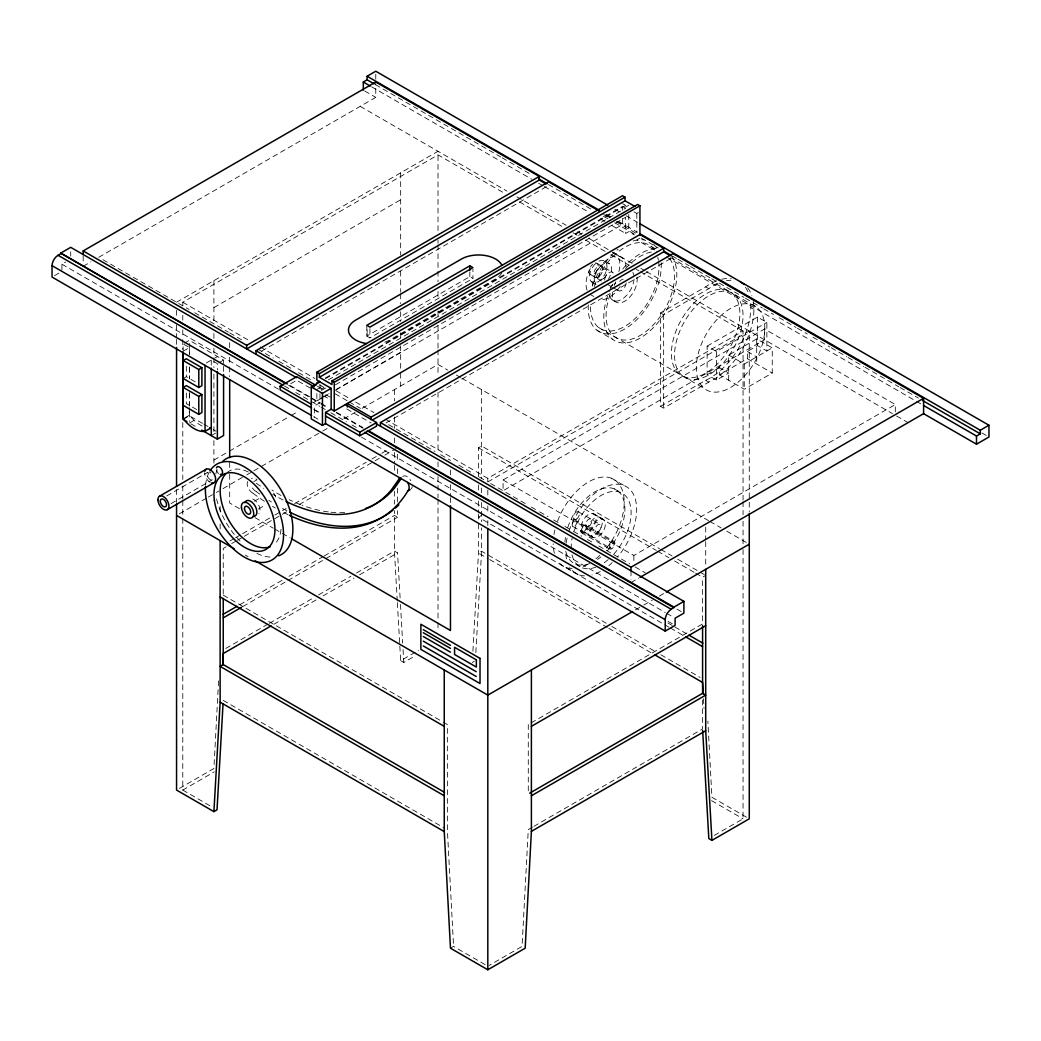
<?xml version="1.0" encoding="UTF-8"?>
<svg xmlns="http://www.w3.org/2000/svg" width="1041" height="1041" viewBox="0 0 1041 1041"><rect width="100%" height="100%" fill="white"/><g stroke="black" fill="none" stroke-linecap="round" stroke-linejoin="round"><path stroke-width="0.75" stroke-dasharray="5 3.75" d="M218.571 680.918L213.912 768.492L179.325 788.466M472.9 651.211L478.483 553.057L478.483 521.892M475.828 652.629L481.593 551.262L481.593 527.891M574.007 531.079L578.21 521.034A42.382 24.477 -60 0 1 625.719 496.036A42.382 24.477 -60 0 1 611.392 556.662M61.913 269.944L61.913 264.193L65.687 262.007M54.522 275.644L59.454 272.807M83.176 266.288L90.957 261.798M98.739 257.309L375.762 97.373L375.762 82.018M176.554 302.228L438.014 151.283L438.014 233.652M182.787 305.481L182.787 302.228L438.014 154.875L505.484 193.834M213.912 307.602L400.668 199.768M184.361 343.153L189.345 340.277L223.581 360.043L223.581 364.857M183.255 351.142L189.475 347.551L189.475 353.979M206.287 362.997L211.271 360.121L217.361 363.634L217.361 370.062M215.006 357.961L217.491 356.529M183.229 378.508L186.339 376.712L196.71 382.711M218.597 362.919L223.581 360.043M261.655 351.077L548.62 185.402M184.491 418.053L189.475 415.177A29.161 16.838 60 0 0 204.179 426.849M183.112 419.354L189.345 415.749L202.514 423.362M189.475 423.023L195.708 419.432M366.809 325.326L366.809 336.1L469.816 276.633L472.939 278.428L472.939 269.19M366.809 336.1L369.919 337.909L472.939 278.428M211.271 435.606L216.242 432.731M325.273 378.039L622.544 206.417L625.654 208.213L625.654 205.415L622.544 203.62M325.573 378.664L625.654 205.415M625.654 207.016L628.764 205.22M328.383 379.835L625.654 208.213M316.854 389.503L322.463 386.276M321.057 389.503L323.868 387.89M321.37 390.492L325.573 388.072M335.397 384.832L625.654 217.244L625.654 233.47L628.764 231.675L634.346 234.902M634.034 211.857L636.819 213.47L639.929 211.661M213.912 460.083L227.953 451.976M229.358 451.169L289.736 416.309M291.142 415.502L298.155 411.442M313.601 402.529L329.047 393.615M336.074 389.555L400.668 352.261M322.333 397.805L316.854 400.967L316.854 393.446M323.712 397.011L327.824 394.643L327.824 398.235L323.764 395.892M335.579 390.167L622.544 224.492L622.544 215.448M319.964 393.732L319.964 402.776L314.382 405.99L314.382 417.142M166.716 495.945L207.914 472.159A4.398 2.537 60 0 0 208.929 478.613A4.398 2.537 60 0 0 213.236 477.767M171.127 503.571L212.325 479.784M639.929 238.129L636.819 239.924L656.507 251.284M179.325 513.825L206.99 497.858M208.369 497.051L212.52 494.657M216.398 492.419L218.883 490.988M222.943 488.645L245.429 475.659M246.834 474.852L252.469 471.599M253.874 470.792L321.344 431.833M322.749 431.026L331.181 426.146M343.829 418.846L355.085 412.353M362.112 408.293L438.014 364.467L447.851 370.154M253.874 481.593L256.997 479.797A7.56 4.372 60 0 0 251.441 478.704M247.537 481.58A7.56 4.372 60 0 0 252.872 493.148L255.982 491.339A211.531 122.135 60 0 0 259.821 494.163M386.055 422.906L673.02 257.231M254.472 501.189L261.148 497.338M258.441 509.023L265.104 505.171M229.97 540.956L234.186 538.522M235.591 537.703L241.213 534.462M242.618 533.656L273.549 515.802M274.954 514.983L286.197 508.489M294.629 503.623L366.328 462.23M371.949 458.99L380.381 454.123M381.787 453.303L388.814 449.244M226.053 546.811L223.242 548.438L223.242 595.257M231.675 543.558L235.891 541.125M237.296 540.318L242.93 537.065M244.336 536.258L280.875 515.165M282.28 514.345L290.712 509.478M299.157 504.612L373.654 461.592M375.059 460.786L379.275 458.352M384.897 455.099L396.14 448.606M753.294 301.474A57.567 33.234 -60 0 1 708.778 382.099L663.651 408.15L660.541 406.354L660.541 312.912L705.668 286.848A57.567 33.234 -60 0 1 717.028 280.706M660.541 312.912L663.651 314.707L708.778 288.643A57.567 33.234 -60 0 1 720.138 282.501M478.483 476.856L478.483 447.799L481.593 446.003L659.474 548.698M239.807 604.704L283.386 579.538M289.008 576.298L322.749 556.818M324.154 556.011L394.435 515.425L397.545 517.221L397.545 510.767M242.93 606.5L286.496 581.333M287.902 580.527L324.454 559.42M325.859 558.614L397.545 517.221M707.125 346.119L757.523 317.024L766.866 322.411L766.866 350.999L757.523 345.599L747.36 351.481L747.36 358.664L719.344 374.838L719.344 367.642L728.687 373.042L716.468 380.095L707.125 374.695L707.125 346.119L716.468 351.507L766.866 322.411M385.196 419.094L487.813 478.34L743.053 330.986L743.053 500.096M487.813 481.944L749.273 330.986L749.273 500.565M764.536 329.008L764.536 339.795L503.076 490.753L503.076 479.966L764.536 329.008L895.325 404.52L895.325 413.771M728.687 380.225L728.687 355.072L756.69 338.898L772.253 347.876L772.253 373.042L744.25 389.217L719.344 374.838M225.754 648.478L267.927 624.132M269.333 623.325L312.912 598.172M318.533 594.918L350.856 576.259M356.49 573.005L394.435 551.092L397.545 552.888L400.108 598.015M273.848 624.314L317.427 599.148M323.048 595.907L353.979 578.054M359.6 574.801L397.545 552.888M707.125 374.695L719.344 367.642M660.541 406.354L705.668 380.303A57.567 33.234 -60 0 0 750.405 301.187M481.593 515.425L478.483 517.221L663.364 623.975M728.687 355.072L744.25 364.051L772.253 347.876M399.835 646.175L400.668 660.671L418.651 650.287M182.787 518.509L182.787 790.067L214.277 771.875M400.668 660.671L403.778 662.466L414.734 656.142M503.076 479.966L633.865 555.478L895.325 404.52M472.25 662.466L474.332 661.269M631.002 582.57L638.784 578.08M635.413 609.909L642.44 605.862M643.845 605.042L652.291 600.176M659.317 596.116L664.939 592.876M695.583 573.149L702.584 577.182L705.707 575.387M531.092 722.922L702.584 623.91L702.584 577.182M532.498 827.14L528.281 829.573L522.062 946.412L489.192 965.384M533.903 826.333L702.584 728.947L702.584 699.812M450.467 948.208L453.577 946.412L487.813 966.178M714.295 835.416L743.053 818.812L743.053 547.254M614.854 209.267L619.07 211.7M626.096 215.76L637.352 222.254M606.2 214.264L611.822 217.517M618.848 221.577L637.131 232.13M605.797 214.823L609.987 217.244M616.962 221.265L625.654 226.287M603.598 214.537L610.625 218.597M616.259 221.837L637.352 234.017M981.923 432.952L987.545 436.205M375.554 84.698L500.721 156.957M502.126 157.777L531.652 174.823M548.529 184.569L593.539 210.555M603.39 216.229L607.606 218.675M614.632 222.735L634.32 234.095M641.36 238.155L658.237 247.901M672.291 256.021L676.52 258.454M677.925 259.274L689.168 265.767M690.573 266.574L710.274 277.947M711.68 278.754L744.029 297.427M745.434 298.246L762.311 307.993M763.717 308.8L773.554 314.486M779.188 317.726L796.066 327.473M797.471 328.292L807.309 333.966M812.93 337.219L829.807 346.965M831.225 347.772L846.684 356.699M848.09 357.518L863.562 366.445M864.967 367.265L898.721 386.745M900.127 387.564L918.409 398.117M650.794 246.144L657.274 249.892M670.521 257.543L731.719 292.872A48.42 27.951 -60 0 1 711.888 368.852A48.42 27.951 -60 0 1 673.397 338.989A48.42 27.951 -60 0 1 731.719 292.872M734.829 294.668A48.42 27.951 -60 0 1 715.011 370.661A48.42 27.951 -60 0 1 676.52 340.784A48.42 27.951 -60 0 1 734.829 294.668L756.625 307.251A48.42 27.951 -60 0 1 736.794 383.231A48.42 27.951 -60 0 1 698.303 353.367A48.42 27.951 -60 0 1 756.625 307.251M371.611 86.806L531.587 179.169M538.613 183.216L542.816 185.649M544.222 186.469L589.154 212.403M600.384 218.883L604.587 221.317M611.614 225.363L625.654 233.47M666.344 256.971L915.156 400.616M916.561 401.423L920.778 403.856M750.808 307.511L753.918 309.307M705.668 286.848L708.778 288.643M364.701 90.983L375.762 97.373M360.199 106.351L507.032 191.128M516.883 196.814L566.187 225.272M577.456 231.779L581.672 234.225M588.712 238.285L611.249 251.297M612.655 252.104L632.381 263.49M640.827 268.37L645.056 270.816M646.461 271.623L892.514 413.68M896.6 416.036L908.025 422.633M615.817 254.173L622.05 257.765M519.55 201.941L563.129 227.107M572.966 232.781L577.182 235.214M585.615 240.094L605.289 251.454M610.911 254.694L629.193 265.247M636.22 269.307L639.031 270.933M640.436 271.74L743.053 330.986M604.912 261.213L609.584 263.907A12.323 7.118 -60 0 1 608.608 278.663M597.118 263.412L612.681 272.391M747.36 351.481L756.69 356.868M747.36 358.664L772.253 373.042M590.117 274.343L601.594 280.979M607.059 284.128L611.21 286.522M612.602 287.329L618.133 290.517M591.652 281.929L596.324 284.635A12.323 7.118 -60 0 1 597.3 269.879A12.323 7.118 -60 0 1 609.584 263.907M612.16 299.847L615.283 301.643M590.091 294.369L593.825 296.529M705.668 380.303L708.778 382.099M598.692 327.551L679.617 374.266M682.74 376.074L704.523 388.644M596.974 330.244L612.537 339.223M456.283 375.02L460.512 377.454M461.918 378.273L708.518 520.643M709.923 521.45L721.166 527.943M726.787 531.196L746.462 542.556M611.548 478.287L624.001 485.47M614.216 488.828L620.436 492.419M660.879 549.518L672.083 555.985M677.691 559.212L698.693 571.34M700.099 572.16L704.302 574.58M593.448 513.603L602.791 518.991M478.483 447.799L656.364 550.494M657.769 551.314L668.973 557.781M674.581 561.008L694.191 572.329M578.262 511.756L600.045 524.339M586.005 525.171A4.411 2.55 -60 0 1 584.6 532.003A4.411 2.55 -60 0 1 580.787 529.804A4.411 2.55 -60 0 1 586.005 525.171L614.008 541.346A4.411 2.55 -60 0 1 612.615 548.178A4.411 2.55 -60 0 1 608.79 545.978A4.411 2.55 -60 0 1 614.008 541.346M574.255 519.576L613.461 542.309A3.305 1.913 -60 0 1 612.407 547.423A3.305 1.913 -60 0 1 609.558 545.77A3.305 1.913 -60 0 1 613.461 542.309M583.962 532.107L593.305 537.494M572.81 526.46L610.156 548.021M182.787 302.228L250.256 341.188M260.094 346.874L314.916 378.521M335.996 390.7L350.062 398.807M355.684 402.06L373.953 412.6M581.594 532.81L609.597 548.984M102.903 259.716L189.137 309.502M194.732 312.729L228.278 332.092M229.684 332.899L243.737 341.019M257.804 349.138L273.276 358.078M278.897 361.318L291.558 368.631M298.585 372.691L311.246 379.991M319.678 384.871L326.718 388.931M335.15 393.797L347.811 401.11M349.216 401.917L360.459 408.41M388.592 424.65L434.995 451.443M440.616 454.696L450.467 460.369M458.769 465.171L473.98 473.954M479.511 477.142L486.433 481.137M490.597 483.545L525.575 503.74M531.209 506.993L538.236 511.053M539.641 511.86L548.087 516.726M553.708 519.98L559.329 523.233M564.964 526.473L571.99 530.533M573.396 531.352L581.828 536.219M587.462 539.472L593.084 542.712M598.705 545.965L629.649 563.819M635.14 566.994L645.29 572.849M317.401 386.159L324.376 390.193M325.768 394.591L329.945 397.011M346.783 408.944L371.143 423.01M310.231 388.085L296.698 380.264L288.838 384.806L309.802 396.894M311.194 397.701L319.964 402.776M320.979 403.348L327.967 407.382M336.347 412.223L362.906 427.552M676.949 609.102L682.519 612.316M288.578 385.261L309.671 397.441M311.077 398.261L319.522 403.127M320.927 403.934L327.954 407.994M336.399 412.874L363.114 428.293M284.492 386.003L290.114 389.256M295.735 392.496L309.802 400.616M311.207 401.423L319.652 406.302M321.057 407.109L325.273 409.542M330.895 412.796L346.367 421.722M352.001 424.975L359.028 429.035M314.382 409.581L319.977 412.809M61.913 264.193L278.507 389.23M313.666 409.529L320.693 413.589M361.474 437.142L665.264 612.524M666.669 613.344L672.291 616.584M575.66 564.079L581.88 567.67M313.666 416.725L319.977 420.369M668.075 621.334L672.291 623.78M667.88 622.986L673.488 626.214M674.88 627.02L686.097 633.488M188.2 346.809L183.112 343.868L183.112 350.296M565.875 567.423L578.315 574.619M664.77 624.782L668.973 627.202M670.378 628.009L682.974 635.296M606.252 623.234L481.593 551.262L478.483 553.057L488.281 558.718M611.861 626.474L655.27 651.536M660.879 654.776L700.099 677.418M489.686 559.538L607.345 627.463M608.738 628.27L652.16 653.332M196.71 409.581L186.339 403.583L186.339 391.611M203.867 424.142L207.953 426.498M213.405 429.647L216.125 431.221M190.841 423.804L197.647 427.734M239.521 508.698L229.684 503.011L229.684 472.237M254.993 517.624L273.276 528.19M274.681 528.997L290.153 537.924M746.514 817.224L711.927 797.25L707.867 721.14M711.55 800.633L743.053 818.812M245.338 555.139L248.148 556.753M223.242 595.153L441.748 721.309M443.154 722.116L447.357 724.549L447.357 829.781L453.577 946.412M223.242 700.398L444.546 828.168M182.787 790.067L211.544 806.671M256.359 483.297L263.802 488.424M400.486 604.457L402.672 643.13M403.049 649.584L403.778 662.466M397.272 601.047L394.435 551.092L394.435 510.584M397.363 602.661L399.744 644.561M703.456 698.641L703.976 708.361M757.523 317.024L757.523 345.599M756.69 338.898L756.69 364.051M749.273 502.191L749.273 511.873M744.25 364.051L744.25 389.217M743.053 501.723L743.053 514.735M743.053 521.242L743.053 545.627M716.468 351.507L716.468 380.095M705.707 527.071L705.707 539.954M705.707 541.567L705.707 565.731M663.651 314.707L663.651 408.15M636.819 213.47L636.819 232.729M633.865 555.478L633.865 561.646M631.002 570.819L631.002 579.629M628.764 214.55L628.764 231.675M622.544 206.417L622.544 210.386M528.281 724.549L528.281 793.971M487.813 478.34L487.813 481.593M487.813 490.012L487.813 497.858M487.813 505.991L487.813 514.241M487.813 520.617L487.813 525.549M481.593 389.633L481.593 478.287M481.593 487.982L481.593 492.822M481.593 502.517L481.593 521.658M478.483 484.937L478.483 491.391M478.483 501.072L478.483 512.38M478.483 513.994L478.483 520.344M469.816 272.013L469.816 276.633M450.467 470.09L450.467 474.956M450.467 484.677L450.467 496.01M450.467 497.637L450.467 504.117M438.014 240.107L438.014 243.334M438.014 244.96L438.014 281.708M438.014 291.467L438.014 299.873M438.014 310.986L438.014 317.635M438.014 325.612L438.014 348.384M438.014 349.932L438.014 376.022M438.014 392.288L438.014 452.445M438.014 461.983L438.014 468.71M438.014 476.596L438.014 497.728M438.014 499.355L438.014 621.23M438.014 622.856L438.014 631.314M400.668 172.845L400.668 254.928M400.668 271.154L400.668 292.235M400.668 293.861L400.668 303.595M400.668 311.714L400.668 321.448M400.668 332.795L400.668 337.661M400.668 345.781L400.668 371.559M400.668 373.172L400.668 386.042M397.545 454.253L397.545 462.334M397.545 468.788L397.545 473.629M397.545 488.164L397.545 502.699M394.435 389.633L394.435 400.902M394.435 417.012L394.435 428.28M394.435 437.949L394.435 442.776M394.435 452.458L394.435 463.765M394.435 465.379L394.435 471.833M394.435 491.209L394.435 504.13M375.762 74.171L375.762 80.053M369.919 328.657L369.919 337.909M367.109 329.776L367.109 335.931M319.964 384.702L319.964 388.657M229.684 342.619L229.684 349.099M229.684 357.206L229.684 365.3M229.684 366.926L229.684 376.647M229.684 462.516L229.684 470.61M223.581 366.471L223.581 372.886M220.132 506.368L220.132 514.423M220.132 524.091L220.132 528.919M213.912 280.667L213.912 323.816M213.912 333.549L213.912 338.416M213.912 348.149L213.912 356.269M213.912 357.883L213.912 367.616M213.912 374.109L213.912 434.136M213.912 440.616L213.912 463.31M211.271 360.121L211.271 366.562M189.475 366.861L189.475 378.143M189.475 392.626L189.475 405.509M189.475 411.95L189.475 421.449M189.345 343.491L189.345 354.734M189.345 367.577L189.345 378.82M189.345 393.277L189.345 406.12M189.345 407.721L189.345 415.749M186.339 366.237L186.339 376.712M182.787 315.241L182.787 320.121M182.787 329.88L182.787 338.013M182.787 339.639L182.787 349.386M182.787 422.568L182.787 479.472M182.787 485.978L182.787 498.99M182.787 500.617L182.787 516.883M176.554 310.309L176.554 316.763M176.554 324.844L176.554 337.765M176.554 339.379L176.554 345.846M176.554 489.582L176.554 502.504M83.176 256.008L83.176 263.347M70.723 251.753L70.723 256.164M252.768 498.99A8.77 5.062 60 0 1 259.053 505.887A8.77 5.062 60 0 1 258.845 513.72M745.421 287.264A57.567 33.234 -60 0 1 748.739 293.939M721.764 279.248A57.567 33.234 -60 0 1 731.159 278.637M747.698 287.941A57.567 33.234 -60 0 1 751.849 295.735M726.449 280.719A57.567 33.234 -60 0 1 730.951 280.263M636.975 277.179A17.593 10.163 -60 0 1 623.754 301.734A17.593 10.163 -60 0 1 613.019 288.812M614.489 284.622A17.593 10.163 -60 0 1 615.869 281.89M632.863 272.391A17.593 10.163 -60 0 1 633.865 275.384M634.034 279.027A17.593 10.163 -60 0 1 620.644 299.938A17.593 10.163 -60 0 1 609.232 291.077M669.506 258.337A48.42 27.951 -60 0 1 662.636 312.912A48.42 27.951 -60 0 1 618.276 338.819A48.42 27.951 -60 0 1 610.898 292.573M614.138 285.455A48.42 27.951 -60 0 1 615.647 282.658M625.576 268.643A48.42 27.951 -60 0 1 651.757 251.961M653.709 244.466A51.634 29.812 -60 0 1 656.845 248.239M661.152 262.853A51.634 29.812 -60 0 1 624.587 329.086A51.634 29.812 -60 0 1 588.347 304.532M592.472 285.781A51.634 29.812 -60 0 1 618.107 249.228M633.019 241.018A51.634 29.812 -60 0 1 644.119 239.937M626.214 282.827A6.506 3.761 -60 0 1 621.867 290.218A6.506 3.761 -60 0 1 617.105 288.63M619.655 281.395A6.506 3.761 -60 0 1 623.169 279.157M205.558 485.262A55.264 31.907 60 0 1 209.176 472.263M269.996 557.065A55.264 31.907 60 0 1 256.45 553.2M240.107 541.021A55.264 31.907 60 0 1 215.955 496.102M215.877 473.798A55.264 31.907 60 0 1 217.179 469.725M273.549 493.135A4.398 2.537 60 0 1 275.54 497.038M671.445 255.852A51.634 29.812 -60 0 1 664.314 313.731A51.634 29.812 -60 0 1 617.222 341.825A51.634 29.812 -60 0 1 608.543 293.38M610.234 289.307A51.634 29.812 -60 0 1 612.837 283.933M622.726 269.033A51.634 29.812 -60 0 1 656.897 248.708M592.316 286.054A23.917 13.806 -60 0 1 609.414 258.207A23.917 13.806 -60 0 1 626.07 267.108M620.15 286.379A23.917 13.806 -60 0 1 599.59 299.483M612.537 252.651A23.917 13.806 -60 0 1 618.888 271.597M613.071 284.076A23.917 13.806 -60 0 1 610.221 287.706M587.111 290.257A23.917 13.806 -60 0 1 591.978 265.754M598.978 261.148A12.323 7.118 -60 0 1 605.862 272.156A12.323 7.118 -60 0 1 591.184 281.512A12.323 7.118 -60 0 1 596.701 262.592M594.242 286.496A48.42 27.951 -60 0 1 625.212 247.042A48.42 27.951 -60 0 1 655.648 252M657.743 257.257A48.42 27.951 -60 0 1 658.406 260.224M658.615 261.551A48.42 27.951 -60 0 1 626.513 325.312A48.42 27.951 -60 0 1 590.533 304.948M595.153 262.983A6.506 3.761 -60 0 1 597.17 270.218A6.506 3.761 -60 0 1 589.648 273.861A6.506 3.761 -60 0 1 592.784 264.141M604.6 280.094A6.506 3.761 -60 0 1 608.946 272.703A6.506 3.761 -60 0 1 613.696 274.29M384.806 342.138A24.216 13.975 0 0 0 389.828 339.926L495.646 278.819A24.216 13.975 0 0 0 501.918 272.56M288.006 514.657A211.531 122.135 60 0 1 283.79 512.575M275.344 508.008A211.531 122.135 60 0 1 272.521 506.355M264.427 501.281A211.531 122.135 60 0 1 252.872 493.148M283.165 500.031A196.593 113.495 60 0 1 272.69 494.241M227.068 472.562A43.097 24.88 60 0 1 248.279 471.976M281.005 529.322A43.097 24.88 60 0 1 275.488 543.194M557.586 521.086A50.202 28.992 -60 0 1 614.099 479.537A50.202 28.992 -60 0 1 605.081 549.778M599.733 555.452A50.202 28.992 -60 0 1 595.231 559.394M587.801 564.352A50.202 28.992 -60 0 1 582.518 566.798M572.029 568.672A50.202 28.992 -60 0 1 557.95 561.086M554.411 553.252A50.202 28.992 -60 0 1 553.213 543.844M553.968 534.462A50.202 28.992 -60 0 1 554.853 530.051M568.998 531.261A50.202 28.992 -60 0 1 625.719 486.264A50.202 28.992 -60 0 1 617.534 556.961M612.186 562.634A50.202 28.992 -60 0 1 608.816 565.653M600.254 571.548A50.202 28.992 -60 0 1 591.952 574.944M584.482 575.855A50.202 28.992 -60 0 1 569.661 567.137M566.486 558.9A50.202 28.992 -60 0 1 565.653 551.04M566.2 543.077A50.202 28.992 -60 0 1 567.306 537.234M402.685 476.479A7.56 4.372 60 0 1 410.831 480.695M412.249 486.446A7.56 4.372 60 0 1 411.065 488.997M286.9 510.78A211.531 122.135 60 0 1 279.86 507.006M271.402 501.97A211.531 122.135 60 0 1 268.825 500.318M255.982 491.339A7.56 4.372 60 0 1 250.868 485.106M344.662 512.575A196.593 113.495 60 0 1 329.828 512.094M328.344 511.925A196.593 113.495 60 0 1 302.007 505.197M300.589 504.651A196.593 113.495 60 0 1 289.151 499.667M281.044 495.464A196.593 113.495 60 0 1 271.87 490.051M567.774 527.475A42.382 24.477 -60 0 1 617.04 490.324A42.382 24.477 -60 0 1 605.159 553.07M600.852 556.961A42.382 24.477 -60 0 1 597.521 559.433M589.713 563.545A42.382 24.477 -60 0 1 565.51 550.012M564.99 542.205A42.382 24.477 -60 0 1 565.419 537.455M608.178 559.642A42.382 24.477 -60 0 1 603.754 563.025M595.933 567.137A42.382 24.477 -60 0 1 571.73 553.604M571.21 548.828A42.382 24.477 -60 0 1 572.121 538.262M218.649 473.59A4.398 2.537 60 0 1 216.45 469.777M210.126 472.38A4.398 2.537 60 0 1 210.92 472.965M210.126 482.334A7.794 4.502 60 0 1 204.609 472.796M575.061 525.861A3.305 1.913 -60 0 0 576.102 520.747A3.305 1.913 -60 0 0 572.199 524.209A3.305 1.913 -60 0 0 575.061 525.861M603.689 278.441A5.726 3.305 -60 0 0 606.031 269.463A5.726 3.305 -60 0 0 599.135 274.915A5.726 3.305 -60 0 0 603.689 278.441M599.122 276.32A6.506 3.761 -60 0 0 601.789 266.106A6.506 3.761 -60 0 0 593.956 272.3A6.506 3.761 -60 0 0 599.122 276.32M576.532 519.095A4.398 2.537 -60 0 0 578.809 512.133A4.398 2.537 -60 0 0 573.435 515.776A4.398 2.537 -60 0 0 576.532 519.095M584.404 531.248A3.305 1.913 -60 0 0 585.445 526.134A3.305 1.913 -60 0 0 581.542 529.596A3.305 1.913 -60 0 0 584.404 531.248M589.349 530.962A10.423 6.012 -60 0 0 594.749 514.488A10.423 6.012 -60 0 0 582.036 523.102A10.423 6.012 -60 0 0 589.349 530.962M588.972 526.278A4.398 2.537 -60 0 0 591.262 519.316A4.398 2.537 -60 0 0 585.888 522.959A4.398 2.537 -60 0 0 588.972 526.278M598.315 531.665A4.398 2.537 -60 0 0 600.592 524.716A4.398 2.537 -60 0 0 595.231 528.347A4.398 2.537 -60 0 0 598.315 531.665M598.679 536.349A10.423 6.012 -60 0 0 604.079 519.888A10.423 6.012 -60 0 0 591.366 528.503A10.423 6.012 -60 0 0 598.679 536.349M595.569 534.553A10.423 6.012 -60 0 0 600.969 518.08A10.423 6.012 -60 0 0 588.256 526.707A10.423 6.012 -60 0 0 595.569 534.553"/><path stroke-width="1.5" d="M222.644 664.874L223.242 653.527L271.037 625.927M531.391 669.975L531.391 831.369L525.171 948.208L487.813 969.77L450.467 948.208L444.247 831.577L444.247 669.975M176.554 504.117L176.554 790.067L213.912 811.629L220.132 702.194L220.132 540.578M223.06 703.612L217.022 809.833L213.912 811.629M400.668 477.663A7.56 4.372 60 0 0 398.82 479.394L391.312 489.986A196.593 113.495 60 0 1 286.041 501.463M400.993 478.925L394.422 488.19A196.593 113.495 60 0 1 365.586 508.463M285.768 383.635L60.742 253.106L70.723 247.342L296.477 377.675M374.135 83.879L367.109 79.819L367.109 76.227L375.762 71.23L607.814 205.207M376.426 423.843L683.911 601.36L683.911 613.123L675.102 618.211L675.102 625.394L665.238 631.093L52.05 277.075L52.05 265.676A8.497 4.906 -60 0 1 58.062 255.279L60.742 253.731M363.309 90.177L363.309 82.018L367.109 79.819M83.176 254.538L83.176 250.933L375.762 82.018L539.277 176.423L539.277 180.015L246.691 348.943L246.691 345.339L539.277 176.423M201.902 367.733L186.339 358.742L183.229 360.537L198.792 369.529L201.902 367.733L201.902 385.704L198.792 387.499L183.229 378.508M256.034 354.33L256.034 350.739L548.62 181.811L598.822 210.803M201.902 394.604L186.339 385.612L183.229 387.408L198.792 396.4L201.902 394.604L201.902 412.574L198.792 414.37L183.229 405.378M469.816 265.845L366.809 325.326L369.919 327.121L472.939 267.641L469.816 265.845L469.816 270.465M311.649 408.007L280.146 389.815L280.146 386.224L296.698 376.673L314.291 386.823M183.255 352.743L183.255 418.768A29.161 16.838 60 0 0 205.038 431.351L211.271 427.76A29.161 16.838 60 0 1 209.592 427.864M665.238 631.093L665.238 619.707L325.56 423.596L325.56 412.444L331.142 409.217L331.142 388.345L316.854 380.108L316.854 372.223L622.544 195.734L625.042 197.178L625.042 200.783L319.366 377.258L319.366 373.667L625.042 197.178M201.733 430.102L217.361 439.12L223.581 435.528L223.581 374.5M316.854 382.893L319.665 381.279M325.56 423.596L322.45 425.392L311.272 418.937L311.272 386.914L319.964 381.904M319.366 377.258L331.975 384.545L331.975 380.954L637.665 204.465L639.929 205.78L639.929 235.019M331.975 380.954L334.252 382.268L639.929 205.78M311.272 386.914L322.45 393.368L331.142 388.345M159.533 496.18L206.222 469.218M331.142 409.217L334.252 411.013L639.929 234.537L663.677 248.239L663.677 251.831L372.496 419.952M167.328 509.687L214.017 482.725M347.343 407.044L347.343 403.453L371.09 417.168L663.677 248.239M325.56 412.444L359.796 432.21L376.556 422.542L376.556 426.133L359.796 435.802L325.56 416.036M380.433 426.146L380.433 422.555L673.02 253.64L923.588 398.3L923.588 413.654L640.072 577.339M398.82 479.394L400.902 478.196M289.411 515.308A211.531 122.135 60 0 0 407.955 490.792L410.024 489.595M222.943 614.437L236.997 606.317M223.242 617.86L241.512 607.306M444.546 792.357L223.242 664.587L220.132 666.383L444.247 795.766M380.433 422.555L631.002 567.215L923.588 398.3M632.603 611.535L487.813 695.128L255.149 560.8M666.344 592.056L749.273 544.183M368.488 430.779L673.93 607.124L683.911 601.36M639.955 233.757L980.297 430.245L988.95 425.249L988.95 437.012L976.497 444.195L923.588 413.654M665.238 619.707A8.497 4.906 -60 0 1 671.25 609.297L673.93 607.124M923.588 405.483L976.497 436.036L980.297 433.837L980.297 430.245M531.391 726.345L705.707 625.706M529.687 793.164L702.584 693.332L705.707 695.128L531.391 795.766M531.391 831.369L705.707 730.743L705.707 569.336M702.675 730.561L708.817 838.578L711.927 840.386L749.273 818.812L749.273 513.486M625.042 200.783L634.854 206.443M640.163 223.88L988.95 425.249M367.109 76.227L599.161 210.204M538.691 178.883L547.124 183.75M663.859 251.154L670.885 255.214M922.638 400.551L980.297 433.837M539.277 180.015L545.952 183.867M663.677 251.831L670.352 255.683M363.309 82.018L370.232 86.013M316.854 372.223L319.366 373.667M83.176 250.933L246.691 345.339M256.034 350.739L316.009 385.365M345.43 404.572L376.556 422.542M60.742 253.106L287.433 383.986M367.33 430.74L673.93 607.749M58.062 255.279L283.087 385.196M364.649 432.288L671.25 609.297M280.146 386.224L311.649 404.415M52.05 265.676L311.584 415.528M688.895 635.114L702.896 643.195M685.785 636.91L702.584 646.617M654.971 654.958L702.584 682.454L703.195 693.787M186.938 421.553L183.112 419.354L183.112 351.897M291.558 538.744L450.467 630.482L450.467 505.731M423.31 629.675L450.467 645.355M423.31 632.707L450.467 648.387M423.31 636.519L450.467 652.187M423.31 641.152L476.231 671.705M423.31 645.954L476.231 676.507M176.554 515.425L234.134 548.672M220.132 596.948L444.247 726.345M220.132 702.194L444.247 831.577M705.707 730.743L711.927 840.386M976.497 436.036L976.497 444.195M702.584 625.524L702.584 693.332M631.002 567.215L631.002 570.819M487.813 528.776L487.813 969.77M371.09 417.168L371.09 419.562M359.796 432.21L359.796 435.802M334.252 382.268L334.252 411.013M322.45 393.368L322.45 425.392M229.684 379.887L229.684 457.65M223.242 598.38L223.242 664.587M217.361 371.663L217.361 439.12M211.271 368.176L211.271 435.606M205.038 365.326L205.038 431.351M198.792 369.529L198.792 387.499M198.792 396.4L198.792 414.37M176.554 347.46L176.554 486.355M244.869 502.582A8.77 5.062 60 0 1 254.902 505.653A8.77 5.062 60 0 1 253.249 516.453M209.944 470.935A55.264 31.907 60 0 1 274.33 500.2A55.264 31.907 60 0 1 256.685 561.958A55.264 31.907 60 0 1 205.454 486.668M222.982 461.098A55.264 31.907 60 0 1 281.044 490.051A55.264 31.907 60 0 1 278.65 555.816M501.918 265.325A24.216 13.975 0 0 0 461.41 259.053L355.58 320.16A24.216 13.975 0 0 0 366.432 343.543M407.721 482.49A7.56 4.372 60 0 1 407.955 490.792M270.061 546.785A43.097 24.88 60 0 1 229.892 522.192A43.097 24.88 60 0 1 225.858 473.694M392.912 510.168A211.531 122.135 60 0 1 289.71 512.185M398.872 504.794A211.531 122.135 60 0 1 395.346 508.112M740.385 282.124A57.567 33.234 -60 0 1 744.341 284.557M216.45 467.916A4.398 2.537 60 0 1 221.655 469.309A4.398 2.537 60 0 1 220.263 474.514M204.791 471.248A7.794 4.502 60 0 1 214.017 473.72A7.794 4.502 60 0 1 211.544 482.946M480.018 658.393L420.876 624.249L420.876 649.402L480.018 683.547L480.018 658.393M476.362 659.864L454.566 647.294L454.566 654.477L476.362 667.06L476.362 659.864M244.492 509.062A4.398 2.537 60 0 0 249.541 514.163A4.398 2.537 60 0 0 248.656 507.501A4.398 2.537 60 0 0 244.492 509.062M241.447 507.891A8.77 5.062 60 0 0 251.506 518.041A8.77 5.062 60 0 0 249.736 504.794A8.77 5.062 60 0 0 241.447 507.891M214.394 500.5A43.097 24.88 60 0 0 263.841 550.377A43.097 24.88 60 0 0 255.123 485.236A43.097 24.88 60 0 0 214.394 500.5M157.92 499.745A7.794 4.502 60 0 0 166.183 510.038A7.794 4.502 60 0 0 166.183 499.003A7.794 4.502 60 0 0 157.92 499.745M160.314 501.137A4.398 2.537 60 0 0 164.985 506.941A4.398 2.537 60 0 0 164.985 500.721A4.398 2.537 60 0 0 160.314 501.137"/></g></svg>
